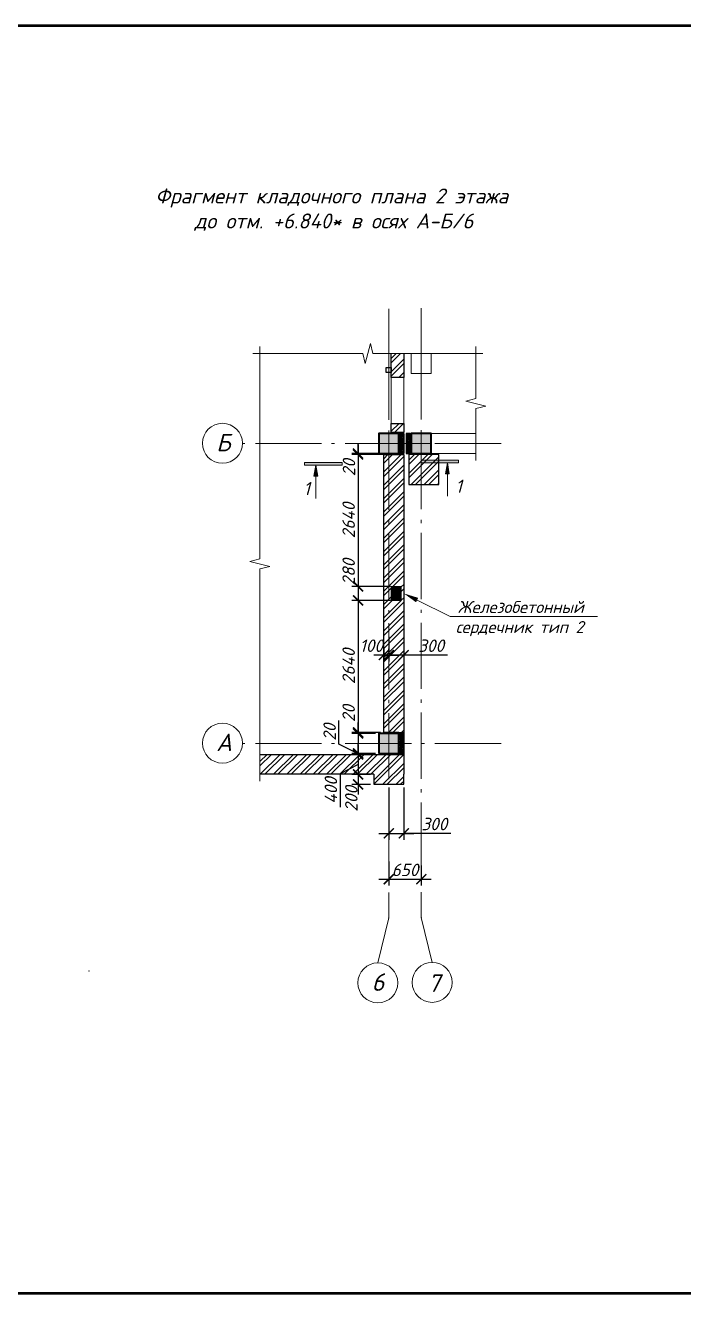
# Model space of a CAD drawing. Header units: millimetres. Extents: x -36573 to 311597, y -155058 to 0.
# Drawn here: x 233229 to 246405, y -124200 to -98823 of the extents above; entities that cross this region are included whole.
import ezdxf
from ezdxf import colors
from ezdxf.entities.mleader import LeaderData, LeaderLine
from ezdxf.enums import TextEntityAlignment as Align
from ezdxf.math import Vec2, Vec3

# ---------------------------------------------------------------- set-up
doc = ezdxf.new("R2010")
doc.units = ezdxf.units.MM
doc.header["$MEASUREMENT"] = 0
doc.linetypes.add('Double Dashed', pattern=[1797.222233, 1325, -211.666656, 63.333344, -197.222233])
doc.linetypes.add('штриховаяX2', pattern=[38.1, 25.4, -12.7])
doc.layers.get('0').update_dxf_attribs({"lineweight": 5})
doc.layers.add('#Hatch', color=7, linetype='Continuous', lineweight=5, true_color=0xadadad)
doc.layers.add('#Каркас', color=7, linetype='Continuous', lineweight=5, true_color=0x757575)
for name, color, linetype, lineweight in [('#Бетон', 10, 'Continuous', 15), ('#Выноски', 7, 'Continuous', 15), ('#размеры', 7, 'Continuous', 5), ('0_Ном._пера__99', 7, 'Continuous', 40), ('колонны_Ном._пера__94', 252, 'Continuous', 13), ('колонны_Ном._пера__99', 7, 'Continuous', 40), ('оси_Ном._пера__96', 7, 'Continuous', 5), ('оси_Ном._пера__97', 7, 'Continuous', 20), ('текст_Ном._пера__1', 7, 'Continuous', 0), ('чертеж_Ном._пера__96', 7, 'Continuous', 13), ('Штриховка', 7, 'Continuous', 9)]:
    doc.layers.add(name, color=color, linetype=linetype, lineweight=lineweight)
doc.layers.add('#стены наруж', color=7, linetype='Continuous')
doc.layers.add('колонны', color=7, linetype='Continuous')
doc.styles.add('STEP PR', font='isocpeui.ttf')
doc.dimstyles.new('SPDS', dxfattribs={"dimscale": 10, "dimtxt": 2.5, "dimasz": 2, "dimexe": 1.25, "dimexo": 0.625, "dimtad": 1, "dimdec": 0, "dimrnd": 0.001, "dimtxsty": 'STEP PR', "dimblk": 'ARCHTICK', "dimcen": 2.5, "dimdle": 2, "dimclrd": 256, "dimclre": 256, "dimclrt": 7, "dimadec": 0, "dimazin": 2, "dimtfac": 0.75, "dimtdec": 0, "dimtmove": 1, "dimatfit": 3, "dimfxl": 1, "dimtolj": 1, "dimarcsym": 1})
pattern_1 = [(45, (425153.683, -33979.112), (-17.6776695, 17.6776695), []), (135, (425153.683, -33979.112), (-17.6776695, -17.6776695), [])]
pattern_2 = [(45, (425153.68, -33979.11), (-132.58252, 132.58252), []), (45, (425242.07, -33979.11), (-132.58252, 132.58252), [])]

# ---------------------------------------------------------------- blocks, each defined once
blk = doc.blocks.new('Колонна_15_1', base_point=(22379, 71856))
at = {"layer": 'колонны_Ном._пера__94', "linetype": 'Continuous', "true_color": 0x919191}
blk.add_hatch(color=252, dxfattribs=at).paths.add_polyline_path([(22179, 71647), (22579, 71647), (22579, 72047), (22179, 72047)])
at = {"layer": 'колонны_Ном._пера__94', "linetype": 'Continuous', "true_color": 0x7d7d7d}
blk.add_hatch(color=8, dxfattribs=at).paths.add_polyline_path([(22179, 71647), (22579, 71647), (22579, 72047), (22179, 72047)])
at = {"layer": 'колонны_Ном._пера__99', "linetype": 'Continuous', "flags": 128}
blk.add_lwpolyline([(22179, 71647), (22579, 71647), (22579, 72047), (22179, 72047)], close=True, dxfattribs=at)
at = {"layer": 'колонны_Ном._пера__99', "color": 8, "linetype": 'Continuous', "true_color": 0x737373, "flags": 128}
blk.add_lwpolyline([(22179, 71647), (22579, 71647), (22579, 72047), (22179, 72047)], close=True, dxfattribs=at)
at = {"layer": 'оси_Ном._пера__96', "color": 253, "lineweight": 5, "true_color": 0x9c9c9c}
for points in [[(22179, 71847), (22579, 71847)], [(22179, 71847), (22579, 71847)], [(22379, 72047), (22379, 71647)], [(22379, 72047), (22379, 71647)]]:
    blk.add_lwpolyline(points, dxfattribs=at)
blk = doc.blocks.new('_ArchTick')
at = {"color": 0, "linetype": 'ByBlock', "const_width": 0.15}
blk.add_lwpolyline([(-0.5, -0.5), (0.5, 0.5)], dxfattribs=at)
blk = doc.blocks.new('*D1066')
at = {"layer": '#размеры', "lineweight": -2, "transparency": 16777216}
for p, q in [((240503, -115553), (240503, -116034)), ((241153, -115631), (241153, -116034)), ((240303, -115909), (241353, -115909))]:
    blk.add_line(p, q, dxfattribs=at)
at = {"layer": 'Defpoints', "color": 0, "transparency": 16777216}
for p in [(240503, -115490), (241153, -115569), (241153, -115909)]:
    blk.add_point(p, dxfattribs=at)
at = {"layer": '#размеры', "lineweight": -2, "transparency": 16777216, "xscale": 200, "yscale": 200, "zscale": 200, "rotation": 180}
blk.add_blockref('_ArchTick', (240503, -115909), dxfattribs=at)
at = {"layer": '#размеры', "lineweight": -2, "transparency": 16777216, "xscale": 200, "yscale": 200, "zscale": 200}
blk.add_blockref('_ArchTick', (241153, -115909), dxfattribs=at)
at = {"layer": '#размеры', "color": 7, "transparency": 16777216, "insert": (240828, -115722), "char_height": 250, "attachment_point": 5, "style": 'STEP PR'}
blk.add_mtext('\\A1;650', dxfattribs=at)
blk = doc.blocks.new('*D1077')
at = {"layer": '#размеры', "lineweight": -2, "transparency": 16777216}
for p, q in [((240503, -111059), (240503, -111549)), ((240803, -111059), (240803, -111549)), ((241003, -111424), (240303, -111424)), ((241678, -111424), (240803, -111424))]:
    blk.add_line(p, q, dxfattribs=at)
at = {"layer": 'Defpoints', "color": 0, "transparency": 16777216}
for p in [(240503, -110996), (240803, -110996), (240503, -111424)]:
    blk.add_point(p, dxfattribs=at)
at = {"layer": '#размеры', "lineweight": -2, "transparency": 16777216, "xscale": 200, "yscale": 200, "zscale": 200, "rotation": 180}
blk.add_blockref('_ArchTick', (240503, -111424), dxfattribs=at)
at = {"layer": '#размеры', "lineweight": -2, "transparency": 16777216, "xscale": 200, "yscale": 200, "zscale": 200}
blk.add_blockref('_ArchTick', (240803, -111424), dxfattribs=at)
at = {"layer": '#размеры', "color": 7, "transparency": 16777216, "insert": (241350, -111236), "char_height": 250, "attachment_point": 5, "style": 'STEP PR'}
blk.add_mtext('\\A1;300', dxfattribs=at)
blk = doc.blocks.new('*D1101')
at = {"layer": '#размеры', "lineweight": -2, "transparency": 16777216}
for p, q in [((239888, -112970), (239888, -112770)), ((240340, -112970), (239763, -112970)), ((240240, -112990), (239763, -112990)), ((239888, -112990), (239888, -112970)), ((239888, -112990), (239888, -113190))]:
    blk.add_line(p, q, dxfattribs=at)
at = {"layer": 'Defpoints', "color": 0, "transparency": 16777216}
for p in [(239888, -112970), (240302, -112990), (240403, -112970)]:
    blk.add_point(p, dxfattribs=at)
at = {"layer": '#размеры', "lineweight": -2, "transparency": 16777216, "xscale": 200, "yscale": 200, "zscale": 200}
for p, rotation in [((239888, -112970), 270), ((239888, -112990), 90)]:
    blk.add_blockref('_ArchTick', p, dxfattribs=dict(at, rotation=rotation))
at = {"layer": '#размеры', "color": 7, "transparency": 16777216, "insert": (239700, -112594), "char_height": 250, "attachment_point": 5, "rotation": 90, "style": 'STEP PR'}
blk.add_mtext('\\A1;20', dxfattribs=at)
blk = doc.blocks.new('*D1102')
at = {"layer": '#размеры', "lineweight": -2, "transparency": 16777216}
for p, q in [((239888, -107390), (239888, -107190)), ((240440, -107390), (239763, -107390)), ((240440, -107410), (239763, -107410)), ((239888, -107390), (239888, -107410)), ((239888, -107410), (239888, -107610))]:
    blk.add_line(p, q, dxfattribs=at)
at = {"layer": 'Defpoints', "color": 0, "transparency": 16777216}
for p in [(239888, -107410), (240502, -107390), (240502, -107410)]:
    blk.add_point(p, dxfattribs=at)
at = {"layer": '#размеры', "lineweight": -2, "transparency": 16777216, "xscale": 200, "yscale": 200, "zscale": 200}
for p, rotation in [((239888, -107390), 270), ((239888, -107410), 90)]:
    blk.add_blockref('_ArchTick', p, dxfattribs=dict(at, rotation=rotation))
at = {"layer": '#размеры', "color": 7, "transparency": 16777216, "insert": (239706, -107674), "char_height": 250, "attachment_point": 5, "rotation": 90, "style": 'STEP PR'}
blk.add_mtext('\\A1;20', dxfattribs=at)
blk = doc.blocks.new('*D1108')
at = {"layer": '#размеры', "lineweight": -2, "transparency": 16777216}
for p, q in [((239888, -107210), (239888, -110250)), ((240440, -107410), (239763, -107410)), ((240540, -110050), (239763, -110050))]:
    blk.add_line(p, q, dxfattribs=at)
at = {"layer": 'Defpoints', "color": 0, "transparency": 16777216}
for p in [(240502, -107410), (239888, -110050), (240603, -110050)]:
    blk.add_point(p, dxfattribs=at)
at = {"layer": '#размеры', "lineweight": -2, "transparency": 16777216, "xscale": 200, "yscale": 200, "zscale": 200}
for p, rotation in [((239888, -107410), 90), ((239888, -110050), 270)]:
    blk.add_blockref('_ArchTick', p, dxfattribs=dict(at, rotation=rotation))
at = {"layer": '#размеры', "color": 7, "transparency": 16777216, "insert": (239700, -108730), "char_height": 250, "attachment_point": 5, "rotation": 90, "style": 'STEP PR'}
blk.add_mtext('\\A1;2640', dxfattribs=at)
blk = doc.blocks.new('*D1109')
at = {"layer": '#размеры', "lineweight": -2, "transparency": 16777216}
for p, q in [((239506, -113205), (239506, -112730)), ((239888, -113400), (239506, -113205)), ((240240, -113390), (239763, -113390)), ((240240, -113410), (239763, -113410)), ((239888, -113390), (239888, -113190)), ((239888, -113390), (239888, -113410)), ((239888, -113390), (239888, -113410)), ((239888, -113410), (239888, -113610))]:
    blk.add_line(p, q, dxfattribs=at)
at = {"layer": 'Defpoints', "color": 0, "transparency": 16777216}
for p in [(239888, -113410), (240302, -113390), (240302, -113410)]:
    blk.add_point(p, dxfattribs=at)
at = {"layer": '#размеры', "lineweight": -2, "transparency": 16777216, "xscale": 200, "yscale": 200, "zscale": 200}
for p, rotation in [((239888, -113390), 270), ((239888, -113410), 90)]:
    blk.add_blockref('_ArchTick', p, dxfattribs=dict(at, rotation=rotation))
at = {"layer": '#размеры', "color": 7, "transparency": 16777216, "insert": (239319, -112967), "char_height": 250, "attachment_point": 5, "rotation": 90, "style": 'STEP PR'}
blk.add_mtext('\\A1;20', dxfattribs=at)
blk = doc.blocks.new('*D1085')
at = {"layer": '#размеры', "lineweight": -2, "transparency": 16777216}
for p, q in [((240240, -113410), (239763, -113410)), ((239888, -113210), (239888, -114010)), ((239888, -113610), (239531, -113799)), ((239531, -113799), (239531, -114468)), ((240140, -113810), (239763, -113810))]:
    blk.add_line(p, q, dxfattribs=at)
at = {"layer": 'Defpoints', "color": 0, "transparency": 16777216}
for p in [(240302, -113410), (239888, -113810), (240203, -113810)]:
    blk.add_point(p, dxfattribs=at)
at = {"layer": '#размеры', "lineweight": -2, "transparency": 16777216, "xscale": 200, "yscale": 200, "zscale": 200}
for p, rotation in [((239888, -113410), 90), ((239888, -113810), 270)]:
    blk.add_blockref('_ArchTick', p, dxfattribs=dict(at, rotation=rotation))
at = {"layer": '#размеры', "color": 7, "transparency": 16777216, "insert": (239344, -114133), "char_height": 250, "attachment_point": 5, "rotation": 90, "style": 'STEP PR'}
blk.add_mtext('\\A1;400', dxfattribs=at)
blk = doc.blocks.new('*D1087')
at = {"layer": '#размеры', "lineweight": -2, "transparency": 16777216}
for p, q in [((240403, -111283), (240403, -111549)), ((240503, -111361), (240503, -111299)), ((240403, -111424), (240203, -111424)), ((240403, -111424), (240503, -111424)), ((240503, -111424), (240703, -111424))]:
    blk.add_line(p, q, dxfattribs=at)
at = {"layer": 'Defpoints', "color": 0, "transparency": 16777216}
for p in [(240403, -111220), (240503, -111424), (240503, -111424)]:
    blk.add_point(p, dxfattribs=at)
at = {"layer": '#размеры', "lineweight": -2, "transparency": 16777216, "xscale": 200, "yscale": 200, "zscale": 200}
blk.add_blockref('_ArchTick', (240403, -111424), dxfattribs=at)
at = {"layer": '#размеры', "lineweight": -2, "transparency": 16777216, "xscale": 200, "yscale": 200, "zscale": 200, "rotation": 180}
blk.add_blockref('_ArchTick', (240503, -111424), dxfattribs=at)
at = {"layer": '#размеры', "color": 7, "transparency": 16777216, "insert": (240152, -111236), "char_height": 250, "attachment_point": 5, "style": 'STEP PR'}
blk.add_mtext('\\A1;100', dxfattribs=at)
blk = doc.blocks.new('*D1096')
at = {"layer": '#размеры', "lineweight": -2, "transparency": 16777216}
for p, q in [((240503, -114072), (240503, -115117)), ((240803, -114072), (240803, -115117)), ((240303, -114992), (241003, -114992)), ((241742, -114992), (240803, -114992))]:
    blk.add_line(p, q, dxfattribs=at)
at = {"layer": 'Defpoints', "color": 0, "transparency": 16777216}
for p in [(240503, -114010), (240803, -114010), (240803, -114992)]:
    blk.add_point(p, dxfattribs=at)
at = {"layer": '#размеры', "lineweight": -2, "transparency": 16777216, "xscale": 200, "yscale": 200, "zscale": 200, "rotation": 180}
blk.add_blockref('_ArchTick', (240503, -114992), dxfattribs=at)
at = {"layer": '#размеры', "lineweight": -2, "transparency": 16777216, "xscale": 200, "yscale": 200, "zscale": 200}
blk.add_blockref('_ArchTick', (240803, -114992), dxfattribs=at)
at = {"layer": '#размеры', "color": 7, "transparency": 16777216, "insert": (241414, -114804), "char_height": 250, "attachment_point": 5, "style": 'STEP PR'}
blk.add_mtext('\\A1;300', dxfattribs=at)
blk = doc.blocks.new('*D1126')
at = {"layer": '#размеры', "lineweight": -2, "transparency": 16777216}
for p, q in [((239888, -113610), (239888, -114210)), ((240140, -113810), (239763, -113810)), ((240140, -114010), (239763, -114010))]:
    blk.add_line(p, q, dxfattribs=at)
at = {"layer": 'Defpoints', "color": 0, "transparency": 16777216}
for p in [(240203, -113810), (239888, -114010), (240203, -114010)]:
    blk.add_point(p, dxfattribs=at)
at = {"layer": '#размеры', "lineweight": -2, "transparency": 16777216, "xscale": 200, "yscale": 200, "zscale": 200}
for p, rotation in [((239888, -113810), 90), ((239888, -114010), 270)]:
    blk.add_blockref('_ArchTick', p, dxfattribs=dict(at, rotation=rotation))
at = {"layer": '#размеры', "color": 7, "transparency": 16777216, "insert": (239753, -114301), "char_height": 250, "attachment_point": 5, "rotation": 90, "style": 'STEP PR'}
blk.add_mtext('\\A1;200', dxfattribs=at)
blk = doc.blocks.new('*D1098')
at = {"layer": '#размеры', "lineweight": -2, "transparency": 16777216}
for p, q in [((239888, -109850), (239888, -110530)), ((240540, -110050), (239763, -110050)), ((240540, -110330), (239763, -110330))]:
    blk.add_line(p, q, dxfattribs=at)
at = {"layer": 'Defpoints', "color": 0, "transparency": 16777216}
for p in [(240603, -110050), (239888, -110330), (240603, -110330)]:
    blk.add_point(p, dxfattribs=at)
at = {"layer": '#размеры', "lineweight": -2, "transparency": 16777216, "xscale": 200, "yscale": 200, "zscale": 200}
for p, rotation in [((239888, -110050), 90), ((239888, -110330), 270)]:
    blk.add_blockref('_ArchTick', p, dxfattribs=dict(at, rotation=rotation))
at = {"layer": '#размеры', "color": 7, "transparency": 16777216, "insert": (239700, -109764), "char_height": 250, "attachment_point": 5, "rotation": 90, "style": 'STEP PR'}
blk.add_mtext('\\A1;280', dxfattribs=at)
blk = doc.blocks.new('*D1127')
at = {"layer": '#размеры', "lineweight": -2, "transparency": 16777216}
for p, q in [((239888, -110130), (239888, -113170)), ((240540, -110330), (239763, -110330)), ((240340, -112970), (239763, -112970))]:
    blk.add_line(p, q, dxfattribs=at)
at = {"layer": 'Defpoints', "color": 0, "transparency": 16777216}
for p in [(240603, -110330), (239888, -112970), (240403, -112970)]:
    blk.add_point(p, dxfattribs=at)
at = {"layer": '#размеры', "lineweight": -2, "transparency": 16777216, "xscale": 200, "yscale": 200, "zscale": 200}
for p, rotation in [((239888, -110330), 90), ((239888, -112970), 270)]:
    blk.add_blockref('_ArchTick', p, dxfattribs=dict(at, rotation=rotation))
at = {"layer": '#размеры', "color": 7, "transparency": 16777216, "insert": (239700, -111650), "char_height": 250, "attachment_point": 5, "rotation": 90, "style": 'STEP PR'}
blk.add_mtext('\\A1;2640', dxfattribs=at)
blk = doc.blocks.new('*U1129')
at = {"color": 0, "linetype": 'ByBlock', "lineweight": -2}
for p, q in [((26.56, 0), (26.87, 1.25)), ((26.87, 1.25), (27.5, -1.25)), ((26.56, 0), (0, 0)), ((27.5, -1.25), (27.81, 0)), ((54.37, 0), (27.81, 0))]:
    blk.add_line(p, q, dxfattribs=at)
blk = doc.blocks.new('*U1131')
at = {"color": 0, "linetype": 'ByBlock', "lineweight": -2}
for p, q in [((6.5, 0), (6.81, 1.25)), ((6.81, 1.25), (7.43, -1.25)), ((6.5, 0), (0, 0)), ((7.43, -1.25), (7.75, 0)), ((14.24, 0), (7.75, 0))]:
    blk.add_line(p, q, dxfattribs=at)
blk = doc.blocks.new('*U1128')
at = {"color": 0, "linetype": 'ByBlock', "lineweight": -2}
for p, q in [((13.76, 0), (14.07, 1.25)), ((14.07, 1.25), (14.7, -1.25)), ((13.76, 0), (0, 0)), ((14.7, -1.25), (15.01, 0)), ((28.77, 0), (15.01, 0))]:
    blk.add_line(p, q, dxfattribs=at)
blk = doc.blocks.new('сердечник280х200')
at = {"layer": '#Hatch'}
h = blk.add_hatch(dxfattribs=at)
h.set_pattern_fill('ANSI33', color=256, scale=500)
h.paths.add_polyline_path([(-140, -100), (140, -100), (140, 100), (-140, 100)])
at = {"layer": '#Бетон'}
blk.add_lwpolyline([(-140, -100), (140, -100), (140, 100), (-140, 100)], close=True, dxfattribs=at)
blk = doc.blocks.new('A$C762B6EB3')
at = {"layer": '#Hatch', "true_color": 0xdbdbdb}
h = blk.add_hatch(color=254, dxfattribs=at)
h.dxf.hatch_style = 1
h.paths.add_polyline_path([(-280, -200), (0, -200), (0, 0), (-280, 0)])
at = {"layer": '#Бетон'}
blk.add_lwpolyline([(-280, -200), (0, -200), (0, 0), (-280, 0)], close=True, dxfattribs=at)
at = {"layer": '#размеры'}
blk.add_blockref('сердечник280х200', (-140, -100), dxfattribs=at)
blk = doc.blocks.new('*U393')
at = {"ltscale": 100}
h = blk.add_hatch(color=256, dxfattribs=at)
h.dxf.hatch_style = 1
h.paths.add_polyline_path([(665, 770), (665, 700), (1665, 700), (1665, 770)])
h = blk.add_hatch(color=256, dxfattribs=at)
h.dxf.hatch_style = 1
h.paths.add_polyline_path([(1415, 400), (1365, 400), (1315, 400), (1365, 700)])
at = {"linetype": 'Continuous', "ltscale": 100}
for p, q in [((665, 770), (1665, 770)), ((1665, 700), (665, 700)), ((1365, 700), (1315, 400)), ((1365, 700), (1415, 400)), ((1665, 770), (1665, 700)), ((1315, 400), (1365, 400)), ((1415, 400), (1365, 400))]:
    blk.add_line(p, q, dxfattribs=at)
blk.add_lwpolyline([(665, 770), (665, 700)], dxfattribs=at)
at = {"linetype": 'Continuous', "ltscale": 100, "extrusion": (1, 1e-16, 0), "elevation": 1365}
blk.add_lwpolyline([(-190, 0), (400, 0)], dxfattribs=at)
at = {"ltscale": 100, "style": 'STEP PR'}
blk.add_attdef('Nh', text='', height=350, dxfattribs=at).set_placement((1799, -102), align=Align.RIGHT)
blk = doc.blocks.new('*U3586')
at = {"ltscale": 100}
h = blk.add_hatch(color=256, dxfattribs=at)
h.dxf.hatch_style = 1
h.paths.add_polyline_path([(-335, 770), (-335, 700), (665, 700), (665, 770)])
h = blk.add_hatch(color=256, dxfattribs=at)
h.dxf.hatch_style = 1
h.paths.add_polyline_path([(-85, 400), (-35, 400), (15, 400), (-35, 700)])
at = {"linetype": 'Continuous', "ltscale": 100}
for p, q in [((-335, 770), (-335, 700)), ((665, 770), (-335, 770)), ((-335, 700), (665, 700)), ((-35, 700), (-85, 400)), ((-35, 700), (15, 400)), ((-85, 400), (-35, 400)), ((15, 400), (-35, 400))]:
    blk.add_line(p, q, dxfattribs=at)
blk.add_lwpolyline([(665, 770), (665, 700)], dxfattribs=at)
at = {"linetype": 'Continuous', "ltscale": 100, "extrusion": (-1, 1e-16, 0), "elevation": 35}
blk.add_lwpolyline([(190, 0), (-400, 0)], dxfattribs=at)
at = {"ltscale": 100, "style": 'STEP PR'}
blk.add_attdef('Nh', text='', height=350, dxfattribs=at).set_placement((-192, -102), align=Align.RIGHT)

msp = doc.modelspace()

# ---------------------------------------------------------------- hatches: boundary and pattern name
at = {"layer": '#Hatch'}
h = msp.add_hatch(dxfattribs=at)
h.set_pattern_fill('ANSI32', color=256, scale=500)
h.paths.add_polyline_path([(240552.51136, -105390.93044), (240802.51089, -105390.93044), (240802.51089, -105869.4852), (240552.51136, -105869.4852)])
h = msp.add_hatch(dxfattribs=at)
h.set_pattern_fill('ANSI32', color=256, scale=500)
h.set_pattern_definition(pattern_2)
h.paths.add_polyline_path([(240802.51174, -106969.50431), (240802.51174, -106789.52005), (240552.71846, -106789.52005), (240552.89744, -106969.50431)])
h = msp.add_hatch(dxfattribs=at)
h.set_pattern_fill('ANSI37', color=256, scale=200)
h.set_pattern_definition(pattern_1)
h.paths.add_polyline_path([(240932.80169, -106989.50446), (240852.80512, -106989.50446), (240852.80512, -107189.50446), (240932.80169, -107189.50446)])
h.paths.add_polyline_path([(240932.80169, -107189.50446), (240852.80512, -107189.50446), (240852.80512, -107389.50446), (240932.80169, -107389.50446)])
h.paths.add_polyline_path([(240802.51174, -107189.50446), (240722.51518, -107189.50446), (240722.51518, -107389.50446), (240802.51174, -107389.50446)])
h.paths.add_polyline_path([(240802.51174, -106989.50446), (240722.51518, -106989.50446), (240722.51518, -107189.50446), (240802.51174, -107189.50446)])
h = msp.add_hatch(dxfattribs=at)
h.set_pattern_fill('ANSI32', color=256, scale=500)
h.paths.add_polyline_path([(240802.51174, -107409.50463), (240402.51174, -107409.50463), (240402.51174, -112969.50446), (240702.21943, -112969.50446), (240802.51174, -112969.50446)])
h.paths.add_polyline_path([(240552.51174, -110049.50455), (240752.51174, -110049.50455), (240752.51174, -110329.50455), (240552.51174, -110329.50455)], flags=16)
h = msp.add_hatch(dxfattribs=at)
h.set_pattern_fill('ANSI32', color=256, scale=500)
h.paths.add_polyline_path([(241502.38697, -108009.50446), (241502.39213, -107409.50446), (240902.80512, -107409.50446), (240902.80169, -108009.50446)])
h = msp.add_hatch(dxfattribs=at)
h.set_pattern_fill('ANSI37', color=256, scale=200)
h.set_pattern_definition(pattern_1)
h.paths.add_polyline_path([(240802.51174, -112969.50446), (240702.21943, -112969.50446), (240702.21943, -113189.50446), (240802.51174, -113189.50446)])
edge = h.paths.add_edge_path()
edge.add_line((240802.51174, -113189.50446), (240702.21943, -113189.50446))
edge.add_line((240702.21943, -113189.50446), (240702.21943, -113374.56091))
edge.add_arc((240459.7423, -113392.03268), 243.10578, -4.121345682, 4.121345682, ccw=False)
edge.add_arc((240735.30964, -113868.73766), 460.42382, 85.878654318, 94.121345682, ccw=False)
edge.add_line((240768.39986, -113409.50446), (240802.51174, -113409.50446))
edge.add_line((240802.51174, -113409.50446), (240802.51174, -113189.50446))
h = msp.add_hatch(dxfattribs=at)
h.set_pattern_fill('ANSI32', color=256, scale=500)
h.set_pattern_definition(pattern_2)
edge = h.paths.add_edge_path(flags=17)
edge.add_line((240802.51174, -113409.50446), (240337.67416, -113409.50446))
edge.add_arc((240498.25771, -113286.01165), 202.57727, 217.561195905, 292.542638093)
edge.add_arc((240741.39536, -113384.3295), 187.78779, 208.21458933, 288.993114138)
edge.add_line((240802.51174, -113561.89369), (240802.51174, -113409.50446))
edge = h.paths.add_edge_path()
edge.add_line((237921.66352, -113409.50446), (237921.66352, -113809.50446))
edge.add_line((237921.66352, -113809.50446), (240202.51174, -113809.50446))
edge.add_line((240202.51174, -113809.50446), (240202.51174, -114009.50446))
edge.add_line((240202.51174, -114009.50446), (240802.51174, -114009.50446))
edge.add_line((240802.51174, -114009.50446), (240802.51174, -113809.50446))
edge.add_line((240802.51174, -113809.50446), (240802.51174, -113561.89369))
edge.add_arc((240741.39536, -113384.3295), 187.78779, 208.21458933, 288.993114138, ccw=False)
edge.add_arc((240498.25771, -113286.01165), 202.57727, 217.561195905, 292.542638093, ccw=False)
edge.add_line((240337.67416, -113409.50446), (237921.66352, -113409.50446))

# ---------------------------------------------------------------- linework, layer by layer
at = {"layer": '#Каркас', "lineweight": 30}
msp.add_lwpolyline([(240451.47942, -105669.50446), (240551.47942, -105669.50446), (240551.47942, -105769.50446), (240451.47942, -105769.50446)], close=True, dxfattribs=at)
at = {"layer": '#размеры'}
msp.add_lwpolyline([(240802.51174, -106789.52005), (240552.71846, -106789.52005), (240552.51174, -105869.4852), (240802.51089, -105869.4852)], close=True, dxfattribs=at)
at = {"layer": '#стены наруж', "lineweight": 30}
for points in [[(240802.50524, -105390.93044), (240802.51132, -105869.48508), (240552.51132, -105869.48531), (240552.51136, -105390.93044)], [(240402.51174, -112969.50446), (240402.51174, -107409.50463), (240802.51174, -107409.50463)], [(240802.51174, -107409.50463), (240802.51174, -113409.50446), (240702.21943, -113409.50446), (240702.21943, -112969.50446), (240402.51174, -112969.50446)], [(240702.21943, -112969.50446), (240802.51174, -112969.50446)], [(237921.66352, -113409.50446), (240802.51174, -113409.50446), (240802.51174, -113809.50446)], [(240202.51174, -113809.50446), (237921.66352, -113809.50446)], [(240202.51174, -113809.50446), (240202.51174, -114009.50446), (240802.51174, -114009.50446), (240802.51174, -113809.50446)]]:
    msp.add_lwpolyline(points, dxfattribs=at)
for points in [[(240802.51174, -106969.50431), (240552.89744, -106969.50431), (240552.71846, -106789.52005), (240802.51174, -106789.52005)], [(240722.51518, -106989.50446), (240802.51174, -106989.50446), (240802.51174, -107389.50446), (240722.51518, -107389.50446)], [(240932.80169, -106989.50446), (240852.80512, -106989.50446), (240852.80512, -107389.50446), (240932.80169, -107389.50446)], [(241502.38697, -108009.50446), (241502.39213, -107409.50446), (240902.80512, -107409.50446), (240902.80169, -108009.50446)]]:
    msp.add_lwpolyline(points, close=True, dxfattribs=at)
at = {"layer": 'Defpoints', "color": 8, "linetype": 'штриховаяX2', "lineweight": 5, "ltscale": 5, "true_color": 0x737373, "const_width": 0.5}
msp.add_lwpolyline([(237921.66352, -112989.50446), (240302.21943, -112989.50446), (240302.21943, -113389.50446), (237921.66352, -113389.50446)], dxfattribs=at)
at = {"layer": 'оси_Ном._пера__96', "linetype": 'Double Dashed'}
for p, q in [((240502.51174, -105393.80818), (240502.51174, -104493.81018)), ((241152.51174, -105384.07726), (241152.51174, -104484.07926)), ((240502.51174, -105393.80818), (240502.51174, -116682.23141)), ((241152.51174, -105384.07726), (241152.51174, -116672.5005)), ((242751.68273, -107189.50446), (237573.58969, -107189.50446)), ((242751.68273, -113189.50446), (237573.58969, -113189.50446)), ((240502.51174, -116682.23141), (240283.83872, -117582.22941)), ((241152.51174, -116672.5005), (241371.18476, -117572.4985))]:
    msp.add_line(p, q, dxfattribs=at)
for p in [(240502.51174, -116682.23141), (240502.51174, -116682.23141), (241152.51174, -116672.5005), (241152.51174, -116672.5005), (234502.51174, -117741.43516), (234502.51174, -117741.43516)]:
    msp.add_point(p, dxfattribs=at)
at = {"layer": 'оси_Ном._пера__97', "linetype": 'Continuous'}
for centre in [(237173.60871, -107185.60375), (237173.60871, -113185.60375), (240283.83872, -117982.22941), (241371.18476, -117972.4985)]:
    msp.add_ellipse(centre, major_axis=(282.84271, 282.84271), ratio=1, start_param=3.926990817, end_param=10.2101761242, dxfattribs=at)
at = {"layer": 'чертеж_Ном._пера__96'}
for points in [[(241352.484, -105390.93044), (241352.51174, -105789.49018), (240952.51174, -105789.49018), (240952.484, -105390.93044)], [(242244.42813, -107389.50446), (241352.80169, -107389.50446), (241352.80169, -106989.50446), (242244.42813, -106989.50446)]]:
    msp.add_lwpolyline(points, dxfattribs=at)
at = {"layer": 'Штриховка', "color": 3, "lineweight": 53}
msp.add_lwpolyline([(206065.44188, -98823.15259), (259580.35328, -98823.15259), (259580.35328, -124200.42943), (206065.44188, -124200.42943)], close=True, dxfattribs=at)
at = {"layer": 'Штриховка'}
msp.add_lwpolyline([(240552.51136, -105390.93044), (240802.51089, -105390.93044), (240802.51089, -105869.4852), (240552.51136, -105869.4852)], close=True, dxfattribs=at)

# ---------------------------------------------------------------- block references
at = {"layer": '#Выноски', "xscale": 0.75, "yscale": 0.75, "zscale": 0.75}
msp.add_blockref('*U3586', (239068.96911, -108145.34293), dxfattribs=at).add_auto_attribs({'Nh': '1'})
at = {"layer": '#Выноски'}
ref = msp.add_blockref('*U393', (240652.70838, -108099.04192), dxfattribs=dict(at, xscale=0.75, yscale=0.75, zscale=0.75))
ref.add_attrib('Nh', '1', dxfattribs={"layer": '0', "ltscale": 100, "height": 262.5, "style": 'STEP PR'}).set_placement((241968.91787, -108175.41751), align=Align.RIGHT)
at = {"xscale": -160, "yscale": 160, "zscale": 160}
for name, p, rotation in [('*U1129', (237921.66352, -113949.50446), 270), ('*U1128', (237781.66352, -105390.93044), 180), ('*U1131', (242244.42813, -107529.50446), 270)]:
    msp.add_blockref(name, p, dxfattribs=dict(at, rotation=rotation))
at = {"color": 1, "lineweight": 30, "rotation": 90}
msp.add_blockref('A$C762B6EB3', (240552.51174, -110049.50455), dxfattribs=at)
at = {"layer": 'колонны'}
for p in [(240502.21943, -107180.56515), (241152.80169, -107180.56515), (240502.21943, -113180.56515)]:
    msp.add_blockref('Колонна_15_1', p, dxfattribs=at)

# ---------------------------------------------------------------- texts
at = {"layer": '0_Ном._пера__99', "linetype": 'Continuous', "insert": (230806.19377, -102511.19126), "char_height": 300, "width": 17515.9542121, "attachment_point": 4, "style": 'STEP PR'}
msp.add_mtext('\\pi5022.4;Фрагмент кладочного плана 2 этажа\\P\\pi5808;до отм. +6.840* в осях A-Б/6', dxfattribs=at)
at = {"layer": 'текст_Ном._пера__1', "linetype": 'Continuous', "char_height": 350, "attachment_point": 7, "style": 'STEP PR'}
for s, insert in [('\\A1;Б', (237048.73062, -107345.54176)), ('\\A1;A', (237048.73062, -113345.54176)), ('\\A1;6', (240158.96063, -118142.16743)), ('\\A1;7', (241284.29277, -118162.09827))]:
    msp.add_mtext(s, dxfattribs=dict(at, insert=insert))

# ---------------------------------------------------------------- dimensions: what is measured, and where the dimension line sits
at = {"layer": '#размеры'}
for base, p1, p2, picture, middle in [((239887.70717, -110049.50455), (240502.21943, -107409.50463), (240602.51174, -110049.50455), '*D1108', (239700.20717, -108729.50459)), ((239887.70717, -112969.50446), (240602.51174, -110329.50455), (240402.51174, -112969.50446), '*D1127', (239700.20717, -111649.50451))]:
    dim = msp.add_linear_dim(base=base, p1=p1, p2=p2, angle=90, dimstyle='SPDS', override={"dimscale": 100, "dimtxsty": 'STEP PR'}, dxfattribs=at)
    dim.commit()
    dim.dimension.update_dxf_attribs({"geometry": picture, "text_midpoint": middle})
for base, p1, p2, override, picture, middle in [((239887.70717, -107409.50463), (240502.21943, -107389.50446), (240502.21943, -107409.50463), {"dimscale": 100, "dimtxsty": 'STEP PR'}, '*D1102', (239893.12346, -107673.93273)), ((239887.70717, -110329.50455), (240602.51174, -110049.50455), (240602.51174, -110329.50455), {"dimscale": 100}, '*D1098', (239887.70717, -109764.04708)), ((239887.70717, -112969.50446), (240302.21943, -112989.50446), (240402.51174, -112969.50446), {"dimscale": 100, "dimtxsty": 'STEP PR'}, '*D1101', (239887.70717, -112594.20107)), ((239887.70717, -113409.50446), (240302.21943, -113389.50446), (240302.21943, -113409.50446), {"dimscale": 100, "dimtxsty": 'STEP PR'}, '*D1109', (239506.01133, -113142.22241)), ((239887.70717, -113809.50446), (240302.21943, -113409.50446), (240202.51174, -113809.50446), {"dimscale": 100, "dimtxsty": 'STEP PR'}, '*D1085', (239531.09426, -113861.68876)), ((239887.70717, -114009.50446), (240202.51174, -113809.50446), (240202.51174, -114009.50446), {"dimscale": 100, "dimtxsty": 'STEP PR'}, '*D1126', (239940.92138, -114301.00113))]:
    dim = msp.add_linear_dim(base=base, p1=p1, p2=p2, angle=90, dimstyle='SPDS', override=override, dxfattribs=at)
    dim.commit()
    dim.dimension.update_dxf_attribs({"geometry": picture, "text_midpoint": middle, "dimtype": 160})
for base, p1, p2, override, picture, middle in [((240502.51174, -111423.77698), (240402.51174, -111220.41267), (240502.51174, -111423.77698), {"dimscale": 100, "dimtxsty": 'STEP PR'}, '*D1087', (240151.96866, -111423.77698)), ((240502.51174, -111423.77698), (240802.51174, -110996.23844), (240502.51174, -110996.23844), {"dimscale": 100, "dimtxsty": 'STEP PR'}, '*D1077', (241349.9579, -111423.77698)), ((240802.51174, -114991.79525), (240502.51174, -114009.50446), (240802.51174, -114009.50446), {"dimscale": 100}, '*D1096', (241414.1515, -114924.16312)), ((241152.51174, -115909.12532), (240502.51174, -115490.47655), (241152.51174, -115568.83671), {"dimscale": 100, "dimtxsty": 'STEP PR'}, '*D1066', (240827.51174, -115909.12532))]:
    dim = msp.add_linear_dim(base=base, p1=p1, p2=p2, dimstyle='SPDS', override=override, dxfattribs=at)
    dim.commit()
    dim.dimension.update_dxf_attribs({"geometry": picture, "text_midpoint": middle, "dimtype": 160})

# ---------------------------------------------------------------- leaders
at = {"layer": '#Выноски'}
ml = msp.add_multileader_mtext('Standard', dxfattribs=at)
ml.set_content('Железобетонный\\Pсердечник тип 2', color=256, style='STEP PR')
ml.set_leader_properties(color=256, linetype='ByLayer', lineweight=-1)
ml.build(insert=Vec2(0, 0))
ml.multileader.update_dxf_attribs({"text_left_attachment_type": 6, "text_right_attachment_type": 6, "dogleg_length": 0, "arrow_head_size": 300})
ctx = ml.context
ctx.base_point, ctx.char_height, ctx.arrow_head_size, ctx.landing_gap_size, ctx.plane_origin = Vec3(241732.06789, -110653.59185), 240, 300, 100, Vec3(242572.82007, -121563.28257)
ctx.left_attachment, ctx.right_attachment, ctx.text_align_type = 6, 6, 2
notes = []
notes.append((ctx, [(0, (1, 1, 0), (241732.06789, -110653.59185), (1, 0), 0, [(0, [(240802.51174, -110189.50455)], 0, [])])]))
ctx.mtext.insert, ctx.mtext.rotation, ctx.mtext.width, ctx.mtext.defined_height, ctx.mtext.alignment, ctx.mtext.flow_direction = Vec3(244405.34062, -110341.59185), 6.2831853072, 2820.9357481, 1070.18512, 3, 5
for ctx, leaders in notes:
    for number, flags, end, landing, length, lines in leaders:
        leader = LeaderData()
        leader.index, (leader.has_last_leader_line, leader.has_dogleg_vector, leader.attachment_direction) = number, flags
        leader.last_leader_point, leader.dogleg_vector, leader.dogleg_length = Vec3(end), Vec3(landing), length
        for number, points, colour, breaks in lines:
            line = LeaderLine()
            line.index, line.vertices, line.color, line.breaks = number, Vec3.list(points), colors.encode_raw_color(colour), breaks
            leader.lines.append(line)
        ctx.leaders.append(leader)

doc.saveas('drawing.dxf')
